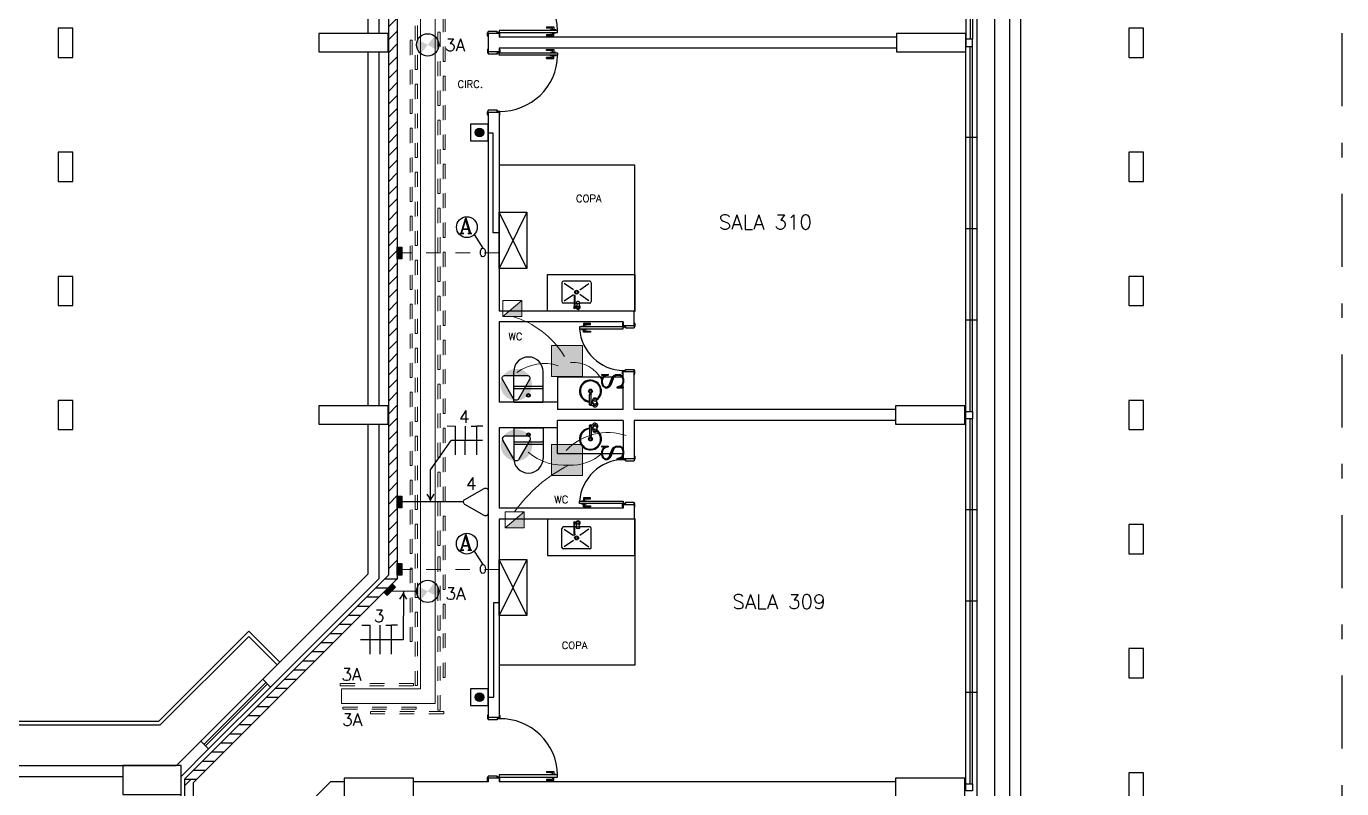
# Model space of a CAD drawing. Extents: x 544 to 914, y -40 to 56.
# Drawn here: x 555.58 to 564.59, y 0.27 to 5.49 of the extents above; entities that cross this region are included whole.
import ezdxf

# ---------------------------------------------------------------- set-up
doc = ezdxf.new("R2010")
doc.units = 0
doc.header["$LTSCALE"] = 0.5
doc.header["$MEASUREMENT"] = 0
for name, pattern in [('CONTINU', [0]), ('DASHDOT', [1, 0.5, -0.25, 0, -0.25]), ('DASHDOT2', [0.5, 0.25, -0.125, 0, -0.125]), ('HIDDEN', [0.375, 0.25, -0.125])]:
    doc.linetypes.add(name, pattern=pattern)
doc.layers.get('0').update_dxf_attribs({"linetype": 'CONTINUOUS'})
for name, color, linetype in [('2', 1, 'CONTINUOUS'), ('A-01', 1, 'CONTINUOUS'), ('A-02', 2, 'CONTINUOUS'), ('A-03', 3, 'CONTINUOUS'), ('A-05', 5, 'CONTINUOUS'), ('COZINHA', 2, 'CONTINUOUS'), ('ELE-ELETROCALHA', 250, 'CONTINUOUS'), ('ELETRODUTO', 5, 'CONTINUOUS'), ('FIAÇÃO', 15, 'CONTINUOUS'), ('INTERRUPTOR', 3, 'CONTINUOUS'), ('JANELA', 1, 'CONTINUOUS'), ('LUMINO', 3, 'CONTINUOUS'), ('PORTA', 2, 'CONTINUOUS'), ('Proj', 1, 'HIDDEN'), ('REDE-ESTRUTURADA', 3, 'CONTINUOUS'), ('SAN', 2, 'CONTINUOUS'), ('SETAS', 1, 'CONTINUOUS'), ('SIMBOLOS', 2, 'CONTINUOUS'), ('TEXTO', 7, 'CONTINUOUS'), ('TEXTO - TOMADAS', 250, 'CONTINUOUS'), ('TOMADAS', 3, 'CONTINUOUS'), ('TUBULACAO', 5, 'CONTINUOUS'), ('Título', 3, 'CONTINUOUS')]:
    doc.layers.add(name, color=color, linetype=linetype)
doc.layers.add('Luminotécnico', color=142, linetype='CONTINUOUS', lineweight=0)
doc.styles.add('ROMANC', font='romanc.shx')
doc.styles.add('T20', font='simplex.shx', dxfattribs={"height": 0.1})

# ---------------------------------------------------------------- blocks, each defined once
blk = doc.blocks.new('A')
at = {"layer": 'TOMADAS'}
blk.add_hatch(color=256, dxfattribs=at).paths.add_polyline_path([(1807.0593, -85.114, 1), (1806.9999, -85.114, 1)])
blk.add_lwpolyline([(1806.9719, -85.1745), (1807.0873, -85.1745), (1807.0873, -85.0534), (1806.9719, -85.0534)], close=True, dxfattribs=at)
blk.add_circle((1807.0296, -85.114), 0.0297, dxfattribs=at)
blk = doc.blocks.new('T')
at = {"layer": 'TOMADAS'}
for p, q in [((-55.649, 372.205), (-55.649, 372.032)), ((-55.465, 372.138), (-55.616, 372.225)), ((-55.616, 372.012), (-55.465, 372.099))]:
    blk.add_line(p, q, dxfattribs=at)
for centre, start, end in [((-55.627, 372.205), 60, 180), ((-55.476, 372.119), 300, 60), ((-55.627, 372.032), 180, 300)]:
    blk.add_arc(centre, 0.0225, start, end, dxfattribs=at)

msp = doc.modelspace()

# ---------------------------------------------------------------- hatches: boundary and pattern name
at = {"layer": 'ELE-ELETROCALHA', "ltscale": 0.06}
h = msp.add_hatch(dxfattribs=at)
h.set_pattern_fill('ANSI31', color=256, scale=0.5, style=0)
h.set_pattern_definition([(45, (-911.96701, 133.78069), (-0.0441941738, 0.0441941738), [])])
h.paths.add_polyline_path([(558.1219, 7.4313), (558.0617, 7.4313), (558.0617, 1.7538), (558.1219, 1.7567)])
at = {"layer": 'ELETRODUTO', "linetype": 'DASHDOT2', "ltscale": 0.06}
for points in [[(558.1221, 3.8952), (558.1538, 3.8952), (558.1538, 3.9746), (558.1221, 3.9746)], [(558.1219, 2.1893), (558.1536, 2.1893), (558.1536, 2.2687), (558.1219, 2.2687)], [(558.1219, 1.7271), (558.1536, 1.7271), (558.1536, 1.8066), (558.1219, 1.8066)], [(558.0299, 1.6118), (558.052, 1.5891), (558.109, 1.6444), (558.0868, 1.6672)]]:
    msp.add_hatch(color=256, dxfattribs=at).paths.add_polyline_path(points)
at = {"layer": 'LUMINO'}
h = msp.add_hatch(color=256, dxfattribs=at)
h.paths.add_polyline_path([(558.3767, 5.4204), (558.3301, 5.3596), (558.3974, 5.3231, 0.124965), (558.4067, 5.3596, 0.233353)])
h.paths.add_polyline_path([(558.2835, 5.2989), (558.3301, 5.3596), (558.2628, 5.3962, 0.124965), (558.2535, 5.3596, 0.233353)])
h = msp.add_hatch(color=256, dxfattribs=at)
h.paths.add_polyline_path([(558.3766, 1.6773), (558.33, 1.6165), (558.3973, 1.58, 0.124965), (558.4066, 1.6165, 0.233353)])
h.paths.add_polyline_path([(558.2835, 1.5558), (558.33, 1.6165), (558.2627, 1.6531, 0.124965), (558.2535, 1.6165, 0.233353)])
at = {"layer": 'Luminotécnico'}
for points in [[(558.8443, 3.4997), (558.9758, 3.4997), (558.9758, 3.6098)], [(559.1782, 3.3007), (559.1782, 3.0887), (559.3902, 3.0887), (559.3902, 3.3007)], [(559.1782, 2.6227), (559.1782, 2.4106), (559.3902, 2.4106), (559.3902, 2.6227)], [(558.86, 2.0511), (558.9916, 2.0511), (558.9916, 2.1612)]]:
    msp.add_hatch(color=3, dxfattribs=at).paths.add_polyline_path(points)
at = {"layer": 'Luminotécnico', "linetype": 'CONTINU'}
h = msp.add_hatch(color=3, dxfattribs=at)
h.paths.add_polyline_path([(558.8282, 3.0322, 1), (559.0448, 3.0322, 1)])
h.paths.add_polyline_path([(559.0112, 3.0958, -0.57735), (559.0281, 3.0665), (558.9525, 2.9356, -0.57735), (558.9187, 2.9356), (558.8431, 3.0665, -0.57735), (558.86, 3.0958)], flags=16)
h = msp.add_hatch(color=3, dxfattribs=at)
h.paths.add_polyline_path([(558.8306, 2.6177, 1), (559.0472, 2.6177, 1)])
h.paths.add_polyline_path([(559.0136, 2.6813, -0.57735), (559.0305, 2.652), (558.9549, 2.5211, -0.57735), (558.9211, 2.5211), (558.8455, 2.652, -0.57735), (558.8624, 2.6813)], flags=16)

# ---------------------------------------------------------------- linework, layer by layer
at = {"layer": '2', "color": 6}
for points in [[(555.7986, 5.2742), (555.8986, 5.2742), (555.8986, 5.4742), (555.7986, 5.4742), (555.7986, 5.2742)], [(557.5836, 5.3117), (558.0586, 5.3117), (558.0586, 5.4367), (557.5836, 5.4367), (557.5836, 5.3117)], [(561.5411, 5.3117), (562.0161, 5.3117), (562.0161, 5.4367), (561.5411, 5.4367), (561.5411, 5.3117)], [(563.1336, 5.2742), (563.2336, 5.2742), (563.2336, 5.4742), (563.1336, 5.4742), (563.1336, 5.2742)], [(555.7986, 4.4242), (555.8986, 4.4242), (555.8986, 4.6242), (555.7986, 4.6242), (555.7986, 4.4242)], [(563.1336, 4.4242), (563.2336, 4.4242), (563.2336, 4.6242), (563.1336, 4.6242), (563.1336, 4.4242)], [(555.7986, 3.5742), (555.8986, 3.5742), (555.8986, 3.7742), (555.7986, 3.7742), (555.7986, 3.5742)], [(563.1336, 3.5742), (563.2336, 3.5742), (563.2336, 3.7742), (563.1336, 3.7742), (563.1336, 3.5742)], [(555.7986, 2.7242), (555.8986, 2.7242), (555.8986, 2.9242), (555.7986, 2.9242), (555.7986, 2.7242)], [(557.5836, 2.7617), (558.0586, 2.7617), (558.0586, 2.8867), (557.5836, 2.8867), (557.5836, 2.7617)], [(561.5336, 2.7617), (562.0086, 2.7617), (562.0086, 2.8867), (561.5336, 2.8867), (561.5336, 2.7617)], [(563.1336, 2.7242), (563.2336, 2.7242), (563.2336, 2.9242), (563.1336, 2.9242), (563.1336, 2.7242)], [(563.1336, 1.8742), (563.2336, 1.8742), (563.2336, 2.0742), (563.1336, 2.0742), (563.1336, 1.8742)], [(563.1336, 1.0242), (563.2336, 1.0242), (563.2336, 1.2242), (563.1336, 1.2242), (563.1336, 1.0242)], [(556.2411, 0.2242), (556.6411, 0.2242), (556.6411, 0.4242), (556.2411, 0.4242), (556.2411, 0.2242)], [(563.1336, 0.1742), (563.2336, 0.1742), (563.2336, 0.3742), (563.1336, 0.3742), (563.1336, 0.1742)], [(557.7586, 0.2117), (558.2336, 0.2117), (558.2336, 0.3367), (557.7586, 0.3367), (557.7586, 0.2117)], [(561.5336, 0.2117), (562.0086, 0.2117), (562.0086, 0.3367), (561.5336, 0.3367), (561.5336, 0.2117)]]:
    msp.add_lwpolyline(points, dxfattribs=at)
at = {"layer": 'A-01', "color": 9}
for p, q in [((562.2161, -6.0008), (562.2161, 15.0742)), ((559.7501, 4.5367), (558.8201, 4.5367)), ((559.7501, 3.5317), (559.7501, 4.5367)), ((559.7501, 2.1167), (559.7501, 1.1117)), ((559.7501, 1.1117), (558.8201, 1.1117))]:
    msp.add_line(p, q, dxfattribs=at)
at = {"layer": 'A-02', "color": 9}
for p, q in [((556.4858, 0.7242), (557.105, 1.3435)), ((556.4961, 0.6992), (557.105, 1.3081)), ((557.105, 1.3435), (557.3172, 1.1313)), ((557.105, 1.3081), (557.2995, 1.1137)), ((556.4858, 0.7242), (550.6411, 0.7242)), ((556.4961, 0.6992), (550.7661, 0.6992))]:
    msp.add_line(p, q, dxfattribs=at)
at = {"layer": 'A-03', "color": 9}
for p, q in [((562.3161, 15.0742), (562.3161, -6.5508)), ((562.3911, 15.0742), (562.3911, -6.6258)), ((562.0911, 4.7242), (562.0161, 4.7242)), ((562.0911, 4.0992), (562.0161, 4.0992)), ((562.0911, 3.4742), (562.0161, 3.4742)), ((562.0911, 2.1742), (562.0161, 2.1742)), ((562.0911, 1.5492), (562.0161, 1.5492)), ((562.0911, 0.9242), (562.0161, 0.9242))]:
    msp.add_line(p, q, dxfattribs=at)
at = {"layer": 'A-05', "color": 4}
for p, q in [((557.9201, 5.9742), (557.9201, 5.4367)), ((557.9951, 6.0242), (557.9951, 5.4367)), ((558.8201, 5.4367), (558.7451, 5.4367)), ((558.7451, 5.4367), (558.7451, 5.3117)), ((558.8201, 5.4367), (558.8201, 5.4117)), ((561.5411, 5.4117), (558.8201, 5.4117)), ((561.5411, 5.3367), (558.8201, 5.3367)), ((558.8201, 5.3367), (558.8201, 5.3117)), ((557.9201, 5.3117), (557.9201, 2.8867)), ((557.9951, 5.3117), (557.9951, 2.8867)), ((558.8201, 5.3117), (558.7451, 5.3117)), ((558.8201, 4.8967), (558.7451, 4.8967)), ((558.7451, 4.8967), (558.7451, 0.7517)), ((558.8201, 4.8967), (558.8201, 3.5367)), ((559.7451, 3.5367), (558.8201, 3.5367)), ((559.7451, 3.4367), (559.7451, 3.5367)), ((559.6701, 3.4617), (558.8201, 3.4617)), ((558.8201, 3.4617), (558.8201, 2.9117)), ((559.6701, 3.4617), (559.6701, 3.4367)), ((559.6701, 3.4367), (559.6701, 3.4617)), ((559.6701, 3.4367), (559.7451, 3.4367)), ((559.6701, 3.1217), (559.7451, 3.1217)), ((559.6701, 2.8617), (559.6701, 3.1217)), ((559.7451, 2.8617), (559.7451, 3.1217)), ((559.2201, 2.9117), (558.8201, 2.9117)), ((559.2201, 2.9117), (559.2201, 2.8617)), ((559.6701, 2.8617), (559.2201, 2.8617)), ((561.5336, 2.8617), (559.7451, 2.8617)), ((557.9201, 2.7617), (557.9201, 1.7343)), ((557.9951, 2.7617), (557.9951, 1.7032)), ((559.2201, 2.7367), (558.8201, 2.7367)), ((558.8201, 2.7367), (558.8201, 2.1867)), ((559.2201, 2.7367), (559.2201, 2.7867)), ((559.6701, 2.7867), (559.2201, 2.7867)), ((559.6701, 2.7867), (559.6701, 2.5267)), ((559.7451, 2.7867), (559.7451, 2.5267)), ((561.5336, 2.7867), (559.7451, 2.7867)), ((559.6701, 2.5267), (559.7451, 2.5267)), ((559.6701, 2.1867), (558.8201, 2.1867)), ((559.6701, 2.2117), (559.7451, 2.2117)), ((559.6701, 2.1867), (559.6701, 2.2117)), ((559.6701, 2.2117), (559.6701, 2.1867)), ((559.7451, 2.2117), (559.7451, 2.1117)), ((559.7451, 2.1117), (558.8201, 2.1117)), ((558.8201, 2.1117), (558.8201, 0.7517)), ((557.2, 1.0142), (557.9201, 1.7343)), ((557.253, 0.9611), (557.9951, 1.7032)), ((557.2, 1.0142), (557.253, 0.9611)), ((558.8201, 0.7517), (558.7451, 0.7517)), ((556.6101, 0.4242), (556.7757, 0.5899)), ((556.7757, 0.5899), (556.8288, 0.5369)), ((556.6411, 0.3492), (556.8288, 0.5369)), ((555.4036, 0.4242), (555.6661, 0.4242)), ((555.6661, 0.4242), (556.6101, 0.4242)), ((555.4036, 0.3492), (555.6661, 0.3492)), ((555.6661, 0.3492), (556.2411, 0.3492)), ((556.6411, -1.7508), (556.6411, 0.3492)), ((557.3911, 0.0386), (557.6643, 0.3117)), ((557.7586, 0.3117), (557.6643, 0.3117)), ((558.7451, 0.3117), (558.2336, 0.3117)), ((558.8201, 0.3367), (558.7451, 0.3367)), ((558.7451, 0.3367), (558.7451, 0.3117)), ((558.8201, 0.3367), (558.8201, 0.3117)), ((561.5336, 0.3117), (558.8201, 0.3117))]:
    msp.add_line(p, q, dxfattribs=at)
at = {"layer": 'COZINHA', "color": 9}
for p, q in [((559.1501, 3.5367), (559.1501, 3.7867)), ((559.1501, 3.7867), (559.7501, 3.7867)), ((559.7501, 3.7867), (559.7501, 3.5367)), ((559.2501, 3.7309), (559.2501, 3.6409)), ((559.4401, 3.7409), (559.2601, 3.7409)), ((559.3288, 3.6823), (559.2651, 3.7259)), ((559.3715, 3.6823), (559.4351, 3.7259)), ((559.4501, 3.7309), (559.4501, 3.6409)), ((559.2501, 3.6409), (559.2501, 3.6009)), ((559.2651, 3.6059), (559.3288, 3.6494)), ((559.334, 3.641), (559.334, 3.6355)), ((559.334, 3.6355), (559.334, 3.5627)), ((559.3391, 3.641), (559.3391, 3.6355)), ((559.3391, 3.6355), (559.3391, 3.5627)), ((559.4351, 3.6059), (559.3715, 3.6494)), ((559.4501, 3.6409), (559.4501, 3.6009)), ((559.7501, 3.5367), (559.1501, 3.5367)), ((559.3344, 3.5909), (559.2601, 3.5909)), ((559.3497, 3.5909), (559.3387, 3.5909)), ((559.3533, 3.5581), (559.3424, 3.5581)), ((559.3487, 3.5666), (559.3428, 3.5666)), ((559.3493, 3.5955), (559.3514, 3.5719)), ((559.3599, 3.5546), (559.3599, 3.5546)), ((559.3671, 3.5663), (559.3671, 3.57)), ((559.3706, 3.5955), (559.3684, 3.5719)), ((559.4401, 3.5909), (559.3701, 3.5909)), ((559.1501, 2.1117), (559.1501, 1.8617)), ((559.7501, 2.1117), (559.1501, 2.1117)), ((559.334, 2.013), (559.334, 2.0858)), ((559.3391, 2.013), (559.3391, 2.0858)), ((559.3533, 2.0903), (559.3424, 2.0903)), ((559.3487, 2.0818), (559.3428, 2.0818)), ((559.3493, 2.0529), (559.3514, 2.0765)), ((559.3599, 2.0938), (559.3599, 2.0938)), ((559.3671, 2.0821), (559.3671, 2.0784)), ((559.3706, 2.0529), (559.3684, 2.0765)), ((559.7501, 1.8617), (559.7501, 2.1117)), ((559.2501, 2.0076), (559.2501, 2.0476)), ((559.2501, 1.9176), (559.2501, 2.0076)), ((559.3344, 2.0576), (559.2601, 2.0576)), ((559.2651, 2.0426), (559.3288, 1.9991)), ((559.334, 2.0074), (559.334, 2.013)), ((559.3497, 2.0576), (559.3387, 2.0576)), ((559.3391, 2.0074), (559.3391, 2.013)), ((559.4401, 2.0576), (559.3701, 2.0576)), ((559.4351, 2.0426), (559.3715, 1.9991)), ((559.4501, 2.0076), (559.4501, 2.0476)), ((559.4501, 1.9176), (559.4501, 2.0076)), ((559.4401, 1.9076), (559.2601, 1.9076)), ((559.3288, 1.9661), (559.2651, 1.9226)), ((559.3715, 1.9661), (559.4351, 1.9226)), ((559.1501, 1.8617), (559.7501, 1.8617))]:
    msp.add_line(p, q, dxfattribs=at)
for points in [[(559.3706, 3.5955), (559.3698, 3.5982), (559.3674, 3.6007), (559.3642, 3.6022), (559.3599, 3.6028), (559.3557, 3.6022), (559.3524, 3.6007), (559.35, 3.5982), (559.3493, 3.5955), (559.35, 3.5929), (559.3524, 3.5904), (559.3557, 3.5889), (559.3599, 3.5883), (559.3642, 3.5889), (559.3674, 3.5904), (559.3698, 3.5929)], [(559.3706, 2.0529), (559.3698, 2.0503), (559.3674, 2.0478), (559.3642, 2.0462), (559.3599, 2.0457), (559.3557, 2.0462), (559.3524, 2.0478), (559.35, 2.0503), (559.3493, 2.0529), (559.35, 2.0555), (559.3524, 2.058), (559.3557, 2.0596), (559.3599, 2.0602), (559.3642, 2.0596), (559.3674, 2.058), (559.3698, 2.0555)]]:
    msp.add_lwpolyline(points, close=True, dxfattribs=at)
for points in [[(559.3514, 3.5719), (559.3519, 3.5706), (559.3539, 3.5692), (559.3565, 3.5684), (559.3599, 3.568), (559.3634, 3.5684), (559.3659, 3.5692), (559.3679, 3.5706), (559.3684, 3.5719)], [(559.3514, 2.0765), (559.3519, 2.0778), (559.3539, 2.0793), (559.3565, 2.0801), (559.3599, 2.0804), (559.3634, 2.0801), (559.3659, 2.0793), (559.3679, 2.0778), (559.3684, 2.0765)]]:
    msp.add_lwpolyline(points, dxfattribs=at)
for centre, radius in [((559.3501, 3.6659), 0.0133), ((559.3501, 3.6659), 0.00813), ((559.3501, 1.9826), 0.0133), ((559.3501, 1.9826), 0.00813)]:
    msp.add_circle(centre, radius, dxfattribs=at)
for centre, radius, start, end in [((559.2601, 3.7309), 0.01, 90, 180), ((559.4401, 3.7309), 0.01, 0, 90), ((559.3365, 3.641), 0.00376, 312.65589, 227.34411), ((559.3365, 3.641), 0.00255, 359.99352, 180.00648), ((559.2601, 3.6009), 0.01, 180, 270), ((559.3365, 3.5627), 0.0074, 110.16101, 69.83899), ((559.3365, 3.5627), 0.00255, 180.00373, 359.99627), ((559.3599, 3.5627), 0.0148, 126.00126, 164.46267), ((559.3599, 3.5627), 0.0148, 197.74323, 53.82953), ((559.3487, 3.5709), 0.00425, 270, 347.17152), ((559.3599, 3.5627), 0.00804, 214.26245, 27.26327), ((559.4401, 3.6009), 0.01, 270, 0), ((559.3365, 2.0858), 0.0074, 290.16101, 249.83899), ((559.3365, 2.0858), 0.00255, 0.00373, 179.99627), ((559.3599, 2.0858), 0.0148, 195.53733, 233.99874), ((559.3599, 2.0858), 0.0148, 306.17047, 162.25677), ((559.3487, 2.0776), 0.00425, 12.82848, 90), ((559.3599, 2.0858), 0.00804, 332.73673, 145.73755), ((559.2601, 2.0476), 0.01, 90, 180), ((559.3365, 2.0074), 0.00376, 132.65589, 47.34411), ((559.3365, 2.0074), 0.00255, 179.99352, 0.00648), ((559.4401, 2.0476), 0.01, 0, 90), ((559.2601, 1.9176), 0.01, 180, 270), ((559.4401, 1.9176), 0.01, 270, 0)]:
    msp.add_arc(centre, radius, start, end, dxfattribs=at)
at = {"layer": 'ELE-ELETROCALHA', "ltscale": 0.06}
for p, q in [((558.0617, 7.4313), (558.0617, 1.7277)), ((558.1219, 7.4313), (558.1219, 1.703)), ((556.6635, 0.3295), (558.0617, 1.7277)), ((556.7237, 0.3048), (558.1219, 1.703)), ((557.9749, 1.6407), (558.0601, 1.6406)), ((558.0371, 1.7031), (558.1223, 1.703)), ((557.9124, 1.5783), (557.9975, 1.5782)), ((557.7872, 1.4534), (557.8724, 1.4533)), ((557.8498, 1.5158), (557.9349, 1.5157)), ((557.7247, 1.3909), (557.8098, 1.3909)), ((557.5996, 1.2661), (557.6847, 1.266)), ((557.6621, 1.3285), (557.7473, 1.3284)), ((557.537, 1.2036), (557.6221, 1.2036)), ((557.4755, 1.1412), (557.5606, 1.1411)), ((557.3503, 1.0163), (557.4355, 1.0162)), ((557.4129, 1.0788), (557.498, 1.0787)), ((557.2878, 0.9539), (557.3729, 0.9538)), ((557.1633, 0.829), (557.2484, 0.8289)), ((557.2258, 0.8915), (557.311, 0.8914)), ((557.1007, 0.7666), (557.1858, 0.7665)), ((556.976, 0.6417), (557.0611, 0.6416)), ((557.0381, 0.7042), (557.1233, 0.7041)), ((556.9134, 0.5793), (556.9985, 0.5792)), ((556.7883, 0.4544), (556.8734, 0.4543)), ((556.8508, 0.5168), (556.936, 0.5168)), ((556.7257, 0.392), (556.8108, 0.3919)), ((556.6635, 0.3295), (556.6635, -4.0051)), ((556.6635, 0.3295), (556.7486, 0.3294)), ((556.6635, 0.284), (556.7089, 0.3294)), ((556.7237, 0.3048), (556.7237, -4.0653))]:
    msp.add_line(p, q, dxfattribs=at)
at = {"layer": 'ELE-ELETROCALHA', "color": 5, "linetype": 'CONTINU'}
msp.add_line((558.2535, 1.6165), (558.0356, 1.6168), dxfattribs=at)
at = {"layer": 'ELETRODUTO', "linetype": 'DASHDOT2', "ltscale": 0.06}
for points in [[(558.1538, 3.9746), (558.1538, 3.8952), (558.1221, 3.8952), (558.1221, 3.9746)], [(558.1536, 2.2687), (558.1536, 2.1893), (558.1219, 2.1893), (558.1219, 2.2687)], [(558.1536, 1.8066), (558.1536, 1.7271), (558.1219, 1.7271), (558.1219, 1.8066)], [(558.109, 1.6444), (558.052, 1.5891), (558.0299, 1.6118), (558.0868, 1.6672)]]:
    msp.add_lwpolyline(points, close=True, dxfattribs=at)
at = {"layer": 'FIAÇÃO'}
for p, q in [((558.4638, 2.7493), (558.5212, 2.7492)), ((558.521, 2.5509), (558.5212, 2.7492)), ((558.5878, 2.5508), (558.588, 2.7491)), ((558.627, 2.7491), (558.6671, 2.749)), ((558.6669, 2.5507), (558.6671, 2.749)), ((558.7073, 2.7489), (558.6671, 2.749)), ((557.8798, 1.3846), (557.9372, 1.3845)), ((557.9369, 1.1862), (557.9372, 1.3845)), ((558.0038, 1.1861), (558.004, 1.3844)), ((558.0429, 1.3844), (558.0831, 1.3843)), ((558.0829, 1.186), (558.0831, 1.3843)), ((558.1233, 1.3842), (558.0831, 1.3843))]:
    msp.add_line(p, q, dxfattribs=at)
at = {"layer": 'JANELA', "color": 9}
for p, q in [((562.0911, 15.0742), (562.0911, -6.0008)), ((562.0161, 7.8992), (562.0161, 5.3992)), ((562.0461, 7.8992), (562.0461, 5.3992)), ((562.0611, 7.8992), (562.0611, 5.3992)), ((562.0161, 2.8492), (562.0161, 5.3492)), ((562.0461, 2.8492), (562.0461, 5.3492)), ((562.0611, 2.8492), (562.0611, 5.3492)), ((562.0161, 0.2992), (562.0161, 2.7992)), ((562.0461, 0.2992), (562.0461, 2.7992)), ((562.0611, 0.2992), (562.0611, 2.7992)), ((556.7757, 0.5899), (557.2, 1.0142)), ((556.797, 0.5687), (557.2212, 0.993)), ((556.8076, 0.5581), (557.2318, 0.9824)), ((556.8288, 0.5369), (557.253, 0.9611))]:
    msp.add_line(p, q, dxfattribs=at)
for points in [[(562.0161, 5.3492), (562.0611, 5.3492), (562.0611, 5.3992), (562.0161, 5.3992)], [(562.0161, 2.8492), (562.0611, 2.8492), (562.0611, 2.7992), (562.0161, 2.7992)], [(562.0161, 0.2992), (562.0611, 0.2992), (562.0611, 0.2492), (562.0161, 0.2492)]]:
    msp.add_lwpolyline(points, close=True, dxfattribs=at)
at = {"layer": 'LUMINO'}
for centre in [(558.3301, 5.3596), (558.33, 1.6165)]:
    msp.add_circle(centre, 0.0766, dxfattribs=at)
at = {"layer": 'Luminotécnico', "color": 3}
for p, q in [((558.9758, 3.6098), (558.8443, 3.4997)), ((558.9916, 2.1612), (558.86, 2.0511))]:
    msp.add_line(p, q, dxfattribs=at)
at = {"layer": 'Luminotécnico', "color": 3, "linetype": 'CONTINU', "ltscale": 0.05}
msp.add_lwpolyline([(558.2805, 7.2558), (558.2805, 0.9489), (557.7406, 0.9489), (557.7406, 0.8485), (558.381, 0.8485), (558.381, 7.2558)], close=True, dxfattribs=at)
at = {"layer": 'Luminotécnico', "color": 9, "linetype": 'HIDDEN', "ltscale": 0.05}
for points in [[(558.2452, 5.1901), (558.2452, 5.6924), (558.2603, 5.6924), (558.2603, 5.1901)], [(558.4353, 5.2463), (558.4353, 5.7486), (558.4504, 5.7486), (558.4504, 5.2463)], [(558.3999, 4.945), (558.3999, 5.4473), (558.415, 5.4473), (558.415, 4.945)], [(558.3999, 4.945), (558.3999, 5.4473), (558.415, 5.4473), (558.415, 4.945)], [(558.2098, 4.8887), (558.2098, 5.391), (558.2249, 5.391), (558.2249, 4.8887)], [(558.2098, 4.8887), (558.2098, 5.391), (558.2249, 5.391), (558.2249, 4.8887)], [(558.4353, 4.6436), (558.4353, 5.1459), (558.4504, 5.1459), (558.4504, 4.6436)], [(558.2452, 4.5874), (558.2452, 5.0897), (558.2603, 5.0897), (558.2603, 4.5874)], [(558.2098, 4.286), (558.2098, 4.7883), (558.2249, 4.7883), (558.2249, 4.286)], [(558.3999, 4.3422), (558.3999, 4.8445), (558.415, 4.8445), (558.415, 4.3422)], [(558.4353, 4.0409), (558.4353, 4.5432), (558.4504, 4.5432), (558.4504, 4.0409)], [(558.2452, 3.9846), (558.2452, 4.4869), (558.2603, 4.4869), (558.2603, 3.9846)], [(558.3999, 3.7395), (558.3999, 4.2418), (558.415, 4.2418), (558.415, 3.7395)], [(558.3999, 3.7395), (558.3999, 4.2418), (558.415, 4.2418), (558.415, 3.7395)], [(558.2098, 3.6833), (558.2098, 4.1856), (558.2249, 4.1856), (558.2249, 3.6833)], [(558.2098, 3.6833), (558.2098, 4.1856), (558.2249, 4.1856), (558.2249, 3.6833)], [(558.2452, 3.3819), (558.2452, 3.8842), (558.2603, 3.8842), (558.2603, 3.3819)], [(558.4353, 3.4381), (558.4353, 3.9404), (558.4504, 3.9404), (558.4504, 3.4381)], [(558.3999, 3.1368), (558.3999, 3.639), (558.415, 3.639), (558.415, 3.1368)], [(558.2098, 3.0805), (558.2098, 3.5828), (558.2249, 3.5828), (558.2249, 3.0805)], [(558.4353, 2.8354), (558.4353, 3.3377), (558.4504, 3.3377), (558.4504, 2.8354)], [(558.2452, 2.7792), (558.2452, 3.2814), (558.2603, 3.2814), (558.2603, 2.7792)], [(558.2098, 2.4778), (558.2098, 2.9801), (558.2249, 2.9801), (558.2249, 2.4778)], [(558.2098, 2.4778), (558.2098, 2.9801), (558.2249, 2.9801), (558.2249, 2.4778)], [(558.3999, 2.534), (558.3999, 3.0363), (558.415, 3.0363), (558.415, 2.534)], [(558.3999, 2.534), (558.3999, 3.0363), (558.415, 3.0363), (558.415, 2.534)], [(558.4353, 2.2326), (558.4353, 2.7349), (558.4504, 2.7349), (558.4504, 2.2326)], [(558.2452, 2.1764), (558.2452, 2.6787), (558.2603, 2.6787), (558.2603, 2.1764)], [(558.3999, 1.9313), (558.3999, 2.4336), (558.415, 2.4336), (558.415, 1.9313)], [(558.2098, 1.875), (558.2098, 2.3773), (558.2249, 2.3773), (558.2249, 1.875)], [(558.2452, 1.5737), (558.2452, 2.076), (558.2603, 2.076), (558.2603, 1.5737)], [(558.4353, 1.6299), (558.4353, 2.1322), (558.4504, 2.1322), (558.4504, 1.6299)], [(558.3999, 1.3514), (558.3999, 1.8537), (558.415, 1.8537), (558.415, 1.3514)], [(558.2098, 1.2723), (558.2098, 1.7746), (558.2249, 1.7746), (558.2249, 1.2723)], [(558.2452, 0.9709), (558.2452, 1.4732), (558.2603, 1.4732), (558.2603, 0.9709)], [(558.4353, 1.0272), (558.4353, 1.5295), (558.4504, 1.5295), (558.4504, 1.0272)], [(558.3999, 0.8027), (558.3999, 1.305), (558.415, 1.305), (558.415, 0.8027)], [(557.7316, 0.9694), (558.2339, 0.9694), (558.2339, 0.9844), (557.7316, 0.9844)], [(557.7485, 0.8088), (558.2507, 0.8088), (558.2507, 0.8239), (557.7485, 0.8239)], [(557.9373, 0.7787), (558.4396, 0.7787), (558.4396, 0.7938), (557.9373, 0.7938)]]:
    msp.add_lwpolyline(points, close=True, dxfattribs=at)
at = {"layer": 'Luminotécnico', "color": 3}
for points in [[(558.8443, 3.6098), (558.9758, 3.6098), (558.9758, 3.4997), (558.8443, 3.4997)], [(559.3902, 3.0887), (559.3902, 3.3007), (559.1782, 3.3007), (559.1782, 3.0887)], [(559.3902, 2.4106), (559.3902, 2.6227), (559.1782, 2.6227), (559.1782, 2.4106)], [(558.86, 2.1612), (558.9916, 2.1612), (558.9916, 2.0511), (558.86, 2.0511)]]:
    msp.add_lwpolyline(points, close=True, dxfattribs=at)
at = {"layer": 'Luminotécnico', "color": 5, "linetype": 'CONTINU'}
for centre, radius, start, end in [((558.7357, 2.9023), 0.6223, 31.32166, 73.73318), ((559.1288, 2.8663), 0.311, 72.09605, 126.99008), ((559.3232, 2.9574), 0.2277, 27.58642, 93.68644), ((559.5656, 2.3071), 0.397, 71.72415, 136.41066), ((559.2661, 2.8685), 0.3887, 230.38962, 274.56505), ((559.3129, 2.7977), 0.317, 267.14477, 311.89146), ((559.7525, 1.5771), 1.0123, 116.7411, 144.7602)]:
    msp.add_arc(centre, radius, start, end, dxfattribs=at)
at = {"layer": 'PORTA', "color": 9}
for p, q in [((558.7401, 5.4217), (558.7401, 5.4417)), ((558.7451, 5.4442), (558.7426, 5.4442)), ((558.7451, 5.4192), (558.7426, 5.4192)), ((558.8051, 5.4517), (558.7451, 5.4517)), ((558.7451, 5.4367), (558.7451, 5.4517)), ((558.7451, 5.4192), (558.7451, 5.4192)), ((558.8051, 5.4442), (558.8051, 5.4517)), ((558.8051, 5.4517), (558.8051, 5.4442)), ((558.8201, 5.4442), (558.8051, 5.4442)), ((558.8201, 5.4367), (558.8201, 5.4442)), ((558.8226, 5.4192), (558.8201, 5.4192)), ((558.8251, 5.4217), (558.8251, 5.4417)), ((559.1441, 5.4822), (559.1441, 5.4752)), ((559.1441, 5.4822), (559.1931, 5.4822)), ((559.1511, 5.4752), (559.1441, 5.4752)), ((559.1511, 5.4282), (559.1441, 5.4282)), ((559.1441, 5.4282), (559.1441, 5.4212)), ((559.1441, 5.4212), (559.1931, 5.4212)), ((559.1511, 5.4752), (559.1511, 5.4752)), ((559.1861, 5.4752), (559.1511, 5.4752)), ((559.1861, 5.4282), (559.1511, 5.4282)), ((559.1511, 5.4282), (559.1511, 5.4282)), ((559.1721, 5.4627), (559.1721, 5.4592)), ((559.2071, 5.4627), (559.1721, 5.4627)), ((559.1721, 5.4407), (559.1721, 5.4442)), ((559.2071, 5.4407), (559.1721, 5.4407)), ((559.1861, 5.4627), (559.1861, 5.4752)), ((559.1861, 5.4407), (559.1861, 5.4282)), ((559.1931, 5.4822), (559.1931, 5.4627)), ((559.1931, 5.4212), (559.1931, 5.4407)), ((559.2071, 5.4627), (559.2071, 5.4592)), ((559.2071, 5.4407), (559.2071, 5.4442)), ((558.7401, 5.3267), (558.7401, 5.3067)), ((558.7451, 5.3292), (558.7426, 5.3292)), ((558.7451, 5.3292), (558.7451, 5.3292)), ((558.8226, 5.3292), (558.8201, 5.3292)), ((558.8251, 5.3267), (558.8251, 5.3067)), ((559.1441, 5.3202), (559.1441, 5.3272)), ((559.1441, 5.3272), (559.1931, 5.3272)), ((559.1511, 5.3202), (559.1441, 5.3202)), ((559.1861, 5.3202), (559.1511, 5.3202)), ((559.1511, 5.3202), (559.1511, 5.3202)), ((559.1861, 5.3077), (559.1861, 5.3202)), ((559.1931, 5.3272), (559.1931, 5.3077)), ((558.7451, 5.3042), (558.7426, 5.3042)), ((558.7451, 5.3117), (558.7451, 5.2967)), ((558.8051, 5.2967), (558.7451, 5.2967)), ((558.8051, 5.3042), (558.8051, 5.2967)), ((558.8051, 5.2967), (558.8051, 5.3042)), ((558.8201, 5.3042), (558.8051, 5.3042)), ((558.8201, 5.3117), (558.8201, 5.3042)), ((559.1441, 5.2662), (559.1441, 5.2732)), ((559.1511, 5.2732), (559.1441, 5.2732)), ((559.1441, 5.2662), (559.1931, 5.2662)), ((559.1511, 5.2732), (559.1511, 5.2732)), ((559.1861, 5.2732), (559.1511, 5.2732)), ((559.2071, 5.3077), (559.1721, 5.3077)), ((559.1721, 5.3077), (559.1721, 5.3042)), ((559.1721, 5.2857), (559.1721, 5.2892)), ((559.2071, 5.2857), (559.1721, 5.2857)), ((559.1861, 5.2857), (559.1861, 5.2732)), ((559.1931, 5.2662), (559.1931, 5.2857)), ((559.2071, 5.3077), (559.2071, 5.3042)), ((559.2071, 5.2857), (559.2071, 5.2892)), ((558.7401, 4.8817), (558.7401, 4.9017)), ((558.7451, 4.9042), (558.7426, 4.9042)), ((558.7451, 4.8792), (558.7426, 4.8792)), ((558.8051, 4.9117), (558.7451, 4.9117)), ((558.7451, 4.8967), (558.7451, 4.9117)), ((558.7451, 4.8792), (558.7451, 4.8792)), ((558.8051, 4.9117), (558.8051, 4.9042)), ((558.8051, 4.9042), (558.8051, 4.9117)), ((558.8201, 4.9042), (558.8051, 4.9042)), ((558.8226, 4.9042), (558.8201, 4.9042)), ((558.8201, 4.8967), (558.8201, 4.9042)), ((558.8226, 4.8792), (558.8201, 4.8792)), ((558.8251, 4.8817), (558.8251, 4.9017)), ((559.3831, 3.4327), (559.4181, 3.4327)), ((559.3831, 3.4327), (559.3831, 3.4292)), ((559.4461, 3.4522), (559.3971, 3.4522)), ((559.3971, 3.4522), (559.3971, 3.4327)), ((559.4041, 3.4327), (559.4041, 3.4452)), ((559.4041, 3.4452), (559.4391, 3.4452)), ((559.4181, 3.4327), (559.4181, 3.4292)), ((559.4391, 3.4452), (559.4391, 3.4452)), ((559.4391, 3.4452), (559.4461, 3.4452)), ((559.4461, 3.4452), (559.4461, 3.4522)), ((559.6651, 3.4517), (559.6651, 3.4317)), ((559.6676, 3.4542), (559.6701, 3.4542)), ((559.6701, 3.4367), (559.6701, 3.4292)), ((559.6701, 3.4292), (559.6851, 3.4292)), ((559.6851, 3.4292), (559.6851, 3.4217)), ((559.6851, 3.4217), (559.6851, 3.4292)), ((559.7451, 3.4542), (559.7476, 3.4542)), ((559.7451, 3.4542), (559.7451, 3.4542)), ((559.7451, 3.4367), (559.7451, 3.4217)), ((559.7451, 3.4292), (559.7476, 3.4292)), ((559.7501, 3.4517), (559.7501, 3.4317)), ((559.3831, 3.4107), (559.3831, 3.4142)), ((559.3831, 3.4107), (559.4181, 3.4107)), ((559.3971, 3.3912), (559.3971, 3.4107)), ((559.4461, 3.3912), (559.3971, 3.3912)), ((559.4041, 3.4107), (559.4041, 3.3982)), ((559.4041, 3.3982), (559.4391, 3.3982)), ((559.4181, 3.4107), (559.4181, 3.4142)), ((559.4391, 3.3982), (559.4461, 3.3982)), ((559.4391, 3.3982), (559.4391, 3.3982)), ((559.4461, 3.3982), (559.4461, 3.3912)), ((559.6851, 3.4217), (559.7451, 3.4217)), ((559.6651, 3.1067), (559.6651, 3.1267)), ((559.6676, 3.1292), (559.6701, 3.1292)), ((559.6676, 3.1042), (559.6701, 3.1042)), ((559.6701, 3.1292), (559.6851, 3.1292)), ((559.6701, 3.1217), (559.6701, 3.1292)), ((559.6851, 3.1367), (559.7451, 3.1367)), ((559.6851, 3.1367), (559.6851, 3.1292)), ((559.6851, 3.1292), (559.6851, 3.1367)), ((559.7451, 3.1217), (559.7451, 3.1367)), ((559.7451, 3.1292), (559.7476, 3.1292)), ((559.7451, 3.1042), (559.7451, 3.1042)), ((559.7451, 3.1042), (559.7476, 3.1042)), ((559.7501, 3.1067), (559.7501, 3.1267)), ((559.6651, 2.5417), (559.6651, 2.5217)), ((559.6676, 2.5442), (559.6701, 2.5442)), ((559.6701, 2.5267), (559.6701, 2.5192)), ((559.7451, 2.5442), (559.7451, 2.5442)), ((559.7451, 2.5442), (559.7476, 2.5442)), ((559.7451, 2.5267), (559.7451, 2.5117)), ((559.7501, 2.5417), (559.7501, 2.5217)), ((559.6676, 2.5192), (559.6701, 2.5192)), ((559.6701, 2.5192), (559.6851, 2.5192)), ((559.6851, 2.5117), (559.6851, 2.5192)), ((559.6851, 2.5192), (559.6851, 2.5117)), ((559.6851, 2.5117), (559.7451, 2.5117)), ((559.7451, 2.5192), (559.7476, 2.5192)), ((559.3971, 2.2572), (559.3971, 2.2377)), ((559.4461, 2.2572), (559.3971, 2.2572)), ((559.4461, 2.2502), (559.4461, 2.2572)), ((559.3831, 2.2377), (559.3831, 2.2342)), ((559.3831, 2.2377), (559.4181, 2.2377)), ((559.3831, 2.2157), (559.3831, 2.2192)), ((559.3831, 2.2157), (559.4181, 2.2157)), ((559.3971, 2.1962), (559.3971, 2.2157)), ((559.4461, 2.1962), (559.3971, 2.1962)), ((559.4041, 2.2502), (559.4391, 2.2502)), ((559.4041, 2.2377), (559.4041, 2.2502)), ((559.4041, 2.2157), (559.4041, 2.2032)), ((559.4041, 2.2032), (559.4391, 2.2032)), ((559.4181, 2.2377), (559.4181, 2.2342)), ((559.4181, 2.2157), (559.4181, 2.2192)), ((559.4391, 2.2502), (559.4461, 2.2502)), ((559.4391, 2.2502), (559.4391, 2.2502)), ((559.4391, 2.2032), (559.4391, 2.2032)), ((559.4391, 2.2032), (559.4461, 2.2032)), ((559.4461, 2.2032), (559.4461, 2.1962)), ((559.6651, 2.1967), (559.6651, 2.2167)), ((559.6676, 2.1942), (559.6701, 2.1942)), ((559.6701, 2.2117), (559.6701, 2.2192)), ((559.6701, 2.2192), (559.6851, 2.2192)), ((559.6851, 2.2267), (559.7451, 2.2267)), ((559.6851, 2.2192), (559.6851, 2.2267)), ((559.6851, 2.2267), (559.6851, 2.2192)), ((559.7451, 2.2117), (559.7451, 2.2267)), ((559.7451, 2.2192), (559.7476, 2.2192)), ((559.7451, 2.1942), (559.7476, 2.1942)), ((559.7451, 2.1942), (559.7451, 2.1942)), ((559.7501, 2.1967), (559.7501, 2.2167)), ((558.7401, 0.7667), (558.7401, 0.7467)), ((558.7451, 0.7692), (558.7426, 0.7692)), ((558.7451, 0.7442), (558.7426, 0.7442)), ((558.7451, 0.7692), (558.7451, 0.7692)), ((558.7451, 0.7517), (558.7451, 0.7367)), ((558.8051, 0.7367), (558.7451, 0.7367)), ((558.8201, 0.7442), (558.8051, 0.7442)), ((558.8051, 0.7367), (558.8051, 0.7442)), ((558.8051, 0.7442), (558.8051, 0.7367)), ((558.8226, 0.7692), (558.8201, 0.7692)), ((558.8201, 0.7517), (558.8201, 0.7442)), ((558.8226, 0.7442), (558.8201, 0.7442)), ((558.8251, 0.7667), (558.8251, 0.7467)), ((559.1441, 0.3822), (559.1441, 0.3752)), ((559.1441, 0.3822), (559.1931, 0.3822)), ((559.1511, 0.3752), (559.1441, 0.3752)), ((559.1511, 0.3752), (559.1511, 0.3752)), ((559.1861, 0.3752), (559.1511, 0.3752)), ((559.1721, 0.3627), (559.1721, 0.3592)), ((559.2071, 0.3627), (559.1721, 0.3627)), ((559.1861, 0.3627), (559.1861, 0.3752)), ((559.1931, 0.3822), (559.1931, 0.3627)), ((559.2071, 0.3627), (559.2071, 0.3592)), ((558.7401, 0.3217), (558.7401, 0.3417)), ((558.7451, 0.3442), (558.7426, 0.3442)), ((558.7451, 0.3192), (558.7426, 0.3192)), ((558.8051, 0.3517), (558.7451, 0.3517)), ((558.7451, 0.3367), (558.7451, 0.3517)), ((558.7451, 0.3192), (558.7451, 0.3192)), ((558.8051, 0.3442), (558.8051, 0.3517)), ((558.8051, 0.3517), (558.8051, 0.3442)), ((558.8201, 0.3442), (558.8051, 0.3442)), ((558.8201, 0.3367), (558.8201, 0.3442)), ((558.8226, 0.3192), (558.8201, 0.3192)), ((558.8251, 0.3217), (558.8251, 0.3417)), ((559.1511, 0.3282), (559.1441, 0.3282)), ((559.1441, 0.3282), (559.1441, 0.3212)), ((559.1441, 0.3212), (559.1931, 0.3212)), ((559.1861, 0.3282), (559.1511, 0.3282)), ((559.1511, 0.3282), (559.1511, 0.3282)), ((559.1721, 0.3407), (559.1721, 0.3442)), ((559.2071, 0.3407), (559.1721, 0.3407)), ((559.1861, 0.3407), (559.1861, 0.3282)), ((559.1931, 0.3212), (559.1931, 0.3407)), ((559.2071, 0.3407), (559.2071, 0.3442))]:
    msp.add_line(p, q, dxfattribs=at)
for points in [[(558.8201, 5.4442), (559.2201, 5.4442), (559.2201, 5.4592), (558.8201, 5.4592)], [(558.8201, 5.3042), (559.2201, 5.3042), (559.2201, 5.2892), (558.8201, 5.2892)], [(559.6701, 3.4292), (559.3701, 3.4292), (559.3701, 3.4142), (559.6701, 3.4142)], [(559.6701, 2.2192), (559.3701, 2.2192), (559.3701, 2.2342), (559.6701, 2.2342)], [(558.8201, 0.3442), (559.2201, 0.3442), (559.2201, 0.3592), (558.8201, 0.3592)]]:
    msp.add_lwpolyline(points, close=True, dxfattribs=at)
for centre, radius, start, end in [((558.8276, 5.4517), 0.3926, 1.09469, 91.09469), ((558.7426, 5.4417), 0.0025, 90, 180), ((558.7426, 5.4217), 0.0025, 180, 270), ((558.8226, 5.4417), 0.0025, 0, 90), ((558.8226, 5.4217), 0.0025, 270, 0), ((558.7426, 5.3267), 0.0025, 90, 180), ((558.8226, 5.3267), 0.0025, 0, 90), ((558.7426, 5.3067), 0.0025, 180, 270), ((558.8276, 5.2967), 0.3926, 268.90531, 358.90531), ((558.8226, 5.3067), 0.0025, 270, 0), ((558.7426, 4.9017), 0.0025, 90, 180), ((558.7426, 4.8817), 0.0025, 180, 270), ((558.8226, 4.9017), 0.0025, 0, 90), ((558.8226, 4.8817), 0.0025, 270, 0), ((559.6676, 3.4517), 0.0025, 90, 180), ((559.6676, 3.4317), 0.0025, 180, 270), ((559.7476, 3.4517), 0.0025, 0, 90), ((559.7476, 3.4317), 0.0025, 270, 0), ((559.6777, 3.4376), 0.3085, 184.34604, 268.59156), ((559.6676, 3.1267), 0.0025, 90, 180), ((559.6676, 3.1067), 0.0025, 180, 270), ((559.7476, 3.1267), 0.0025, 0, 90), ((559.7476, 3.1067), 0.0025, 270, 0), ((559.6676, 2.5417), 0.0025, 90, 180), ((559.7476, 2.5417), 0.0025, 0, 90), ((559.6777, 2.2108), 0.3085, 91.40844, 175.65396), ((559.6676, 2.5217), 0.0025, 180, 270), ((559.7476, 2.5217), 0.0025, 270, 0), ((559.6676, 2.2167), 0.0025, 90, 180), ((559.6676, 2.1967), 0.0025, 180, 270), ((559.7476, 2.2167), 0.0025, 0, 90), ((559.7476, 2.1967), 0.0025, 270, 0), ((558.7426, 0.7667), 0.0025, 90, 180), ((558.7426, 0.7467), 0.0025, 180, 270), ((558.8276, 0.3517), 0.3926, 1.09469, 91.09469), ((558.8226, 0.7667), 0.0025, 0, 90), ((558.8226, 0.7467), 0.0025, 270, 0), ((558.7426, 0.3417), 0.0025, 90, 180), ((558.7426, 0.3217), 0.0025, 180, 270), ((558.8226, 0.3417), 0.0025, 0, 90), ((558.8226, 0.3217), 0.0025, 270, 0)]:
    msp.add_arc(centre, radius, start, end, dxfattribs=at)
at = {"layer": 'Proj', "color": 5, "linetype": 'CONTINU'}
msp.add_line((558.5751, 2.2291), (558.1217, 2.2291), dxfattribs=at)
at = {"layer": 'REDE-ESTRUTURADA'}
for p, q in [((559.0103, 3.8291), (558.8201, 4.2134)), ((559.0103, 4.2134), (558.8203, 3.829)), ((559.0101, 1.4507), (558.8199, 1.8349)), ((559.0101, 1.8349), (558.8201, 1.4506))]:
    msp.add_line(p, q, dxfattribs=at)
for points in [[(558.8201, 4.2134), (559.0103, 4.2134), (559.0103, 3.8291), (558.8201, 3.8291)], [(558.8199, 1.8349), (559.0101, 1.8349), (559.0101, 1.4507), (558.8199, 1.4507)]]:
    msp.add_lwpolyline(points, close=True, dxfattribs=at)
at = {"layer": 'SAN', "color": 9}
for p, q in [((558.9201, 2.9167), (558.9201, 3.1217)), ((559.1201, 2.9167), (559.1201, 3.1217)), ((559.2201, 3.0867), (559.2201, 2.9117)), ((559.2201, 3.0867), (559.6701, 3.0867)), ((558.9201, 3.023), (559.1201, 3.023)), ((558.9251, 3.0067), (559.1151, 3.0067)), ((558.9251, 2.9117), (559.1151, 2.9117)), ((559.4396, 2.8994), (559.4396, 2.9661)), ((559.4451, 2.8911), (559.4693, 2.8911)), ((559.4507, 2.8994), (559.4507, 2.9661)), ((559.4507, 2.9057), (559.4635, 2.9057)), ((559.4618, 2.9103), (559.4618, 2.9312)), ((559.466, 2.8994), (559.466, 2.9033)), ((559.4854, 2.8994), (559.4854, 2.9033)), ((559.4896, 2.9103), (559.4896, 2.9312)), ((558.9201, 2.7317), (558.9201, 2.5267)), ((558.9251, 2.7367), (559.1151, 2.7367)), ((559.1201, 2.7317), (559.1201, 2.5267)), ((559.2201, 2.5617), (559.2201, 2.7367)), ((559.4396, 2.749), (559.4396, 2.6824)), ((559.4451, 2.7574), (559.4693, 2.7574)), ((559.4507, 2.749), (559.4507, 2.6824)), ((559.4507, 2.7427), (559.4635, 2.7427)), ((559.4618, 2.7381), (559.4618, 2.7172)), ((559.466, 2.749), (559.466, 2.7451)), ((559.4854, 2.749), (559.4854, 2.7451)), ((559.4896, 2.7381), (559.4896, 2.7172)), ((558.9201, 2.6254), (559.1201, 2.6254)), ((558.9251, 2.6417), (559.1151, 2.6417)), ((559.2201, 2.5617), (559.6701, 2.5617))]:
    msp.add_line(p, q, dxfattribs=at)
for centre, radius in [((559.4451, 2.9883), 0.0133), ((559.4451, 2.9883), 0.00778), ((559.0201, 2.9592), 0.0125), ((559.0201, 2.9592), 0.0075), ((559.0201, 2.6892), 0.0125), ((559.0201, 2.6892), 0.0075), ((559.4451, 2.6601), 0.0133), ((559.4451, 2.6601), 0.00778)]:
    msp.add_circle(centre, radius, dxfattribs=at)
for centre, radius, start, end in [((559.0201, 3.1217), 0.1, 0, 180), ((558.9251, 3.0017), 0.005, 90, 180), ((559.1151, 3.0017), 0.005, 0, 90), ((559.4451, 2.9883), 0.075, 306.3412, 265.75198), ((559.4451, 2.9883), 0.0694, 309.00735, 265.41143), ((558.9251, 2.9167), 0.005, 180, 270), ((559.1151, 2.9167), 0.005, 270, 0), ((559.4451, 2.8994), 0.00833, 131.81031, 48.18969), ((559.4451, 2.9661), 0.00694, 323.1301, 216.8699), ((559.4451, 2.9661), 0.00556, 359.99988, 179.99988), ((559.4451, 2.8994), 0.00556, 179.99979, 359.99979), ((559.4451, 2.9883), 0.0694, 274.58857, 283.88654), ((559.4451, 2.9883), 0.075, 274.24802, 282.83959), ((559.4757, 2.8994), 0.0194, 135.58469, 161.12889), ((559.4757, 2.8994), 0.0194, 205.37693, 44.41531), ((559.4688, 2.9312), 0.00706, 149.63881, 180), ((559.4688, 2.9312), 0.00706, 180, 210.36119), ((559.4688, 2.9103), 0.00706, 180, 210.36119), ((559.4721, 2.9293), 0.0109, 125.26439, 149.63881), ((559.4721, 2.9331), 0.0109, 210.36119, 234.73561), ((559.4721, 2.9122), 0.0109, 210.36119, 234.73561), ((559.4743, 2.9262), 0.0146, 106.32495, 125.26439), ((559.4743, 2.9362), 0.0146, 234.73561, 253.67505), ((559.4743, 2.9153), 0.0146, 234.73561, 253.67505), ((559.4757, 2.8994), 0.00972, 180, 238.99728), ((559.4693, 2.8855), 0.00556, 65.38002, 90), ((559.4757, 2.9215), 0.0196, 90, 106.32495), ((559.4757, 2.941), 0.0196, 253.67505, 270), ((559.4757, 2.9201), 0.0196, 253.67505, 270), ((559.4736, 2.9354), 0.00212, 149.63881, 180), ((559.4736, 2.9354), 0.00212, 180, 210.36119), ((559.4757, 2.8994), 0.00972, 245.38002, 0), ((559.4746, 2.9348), 0.00326, 125.26439, 149.63881), ((559.4746, 2.9359), 0.00326, 210.36119, 234.73561), ((559.4753, 2.9339), 0.00437, 106.32495, 125.26439), ((559.4753, 2.9369), 0.00437, 234.73561, 253.67505), ((559.4757, 2.9324), 0.00587, 90, 106.32495), ((559.4757, 2.9383), 0.00587, 253.67505, 270), ((559.4757, 2.9215), 0.0196, 73.67505, 90), ((559.4757, 2.9324), 0.00587, 73.67505, 90), ((559.4757, 2.9383), 0.00587, 270, 286.32495), ((559.4757, 2.941), 0.0196, 270, 286.32495), ((559.4757, 2.9201), 0.0196, 270, 286.32495), ((559.4761, 2.9339), 0.00437, 54.73561, 73.67505), ((559.4761, 2.9369), 0.00437, 286.32495, 305.26439), ((559.4767, 2.9348), 0.00326, 30.36119, 54.73561), ((559.4767, 2.9359), 0.00326, 305.26439, 329.63881), ((559.4777, 2.9354), 0.00212, 0, 30.36119), ((559.4777, 2.9354), 0.00212, 329.63881, 360), ((559.4771, 2.9262), 0.0146, 54.73561, 73.67505), ((559.4771, 2.9362), 0.0146, 286.32495, 305.26439), ((559.4771, 2.9153), 0.0146, 286.32495, 305.26439), ((559.4792, 2.9293), 0.0109, 30.36119, 54.73561), ((559.4792, 2.9331), 0.0109, 305.26439, 329.63881), ((559.4792, 2.9122), 0.0109, 305.26439, 329.63881), ((559.4825, 2.9312), 0.00706, 360, 30.36119), ((559.4825, 2.9312), 0.00706, 329.63881, 360), ((559.4825, 2.9103), 0.00706, 329.63881, 0), ((558.9251, 2.7317), 0.005, 90, 180), ((559.1151, 2.7317), 0.005, 0, 90), ((559.4451, 2.6601), 0.075, 94.24802, 53.6588), ((559.4451, 2.6601), 0.0694, 94.58857, 50.99265), ((559.4451, 2.749), 0.00833, 311.81031, 228.18969), ((559.4451, 2.749), 0.00556, 0.00021, 180.00021), ((559.4451, 2.6601), 0.075, 77.16041, 85.75198), ((559.4451, 2.6601), 0.0694, 76.11346, 85.41143), ((559.4757, 2.749), 0.0194, 198.87111, 224.41531), ((559.4757, 2.749), 0.0194, 315.58469, 154.62307), ((559.4688, 2.7381), 0.00706, 149.63881, 180), ((559.4688, 2.7172), 0.00706, 149.63881, 180), ((559.4688, 2.7172), 0.00706, 180, 210.36119), ((559.4721, 2.7362), 0.0109, 125.26439, 149.63881), ((559.4721, 2.7153), 0.0109, 125.26439, 149.63881), ((559.4721, 2.7192), 0.0109, 210.36119, 234.73561), ((559.4743, 2.7332), 0.0146, 106.32495, 125.26439), ((559.4743, 2.7123), 0.0146, 106.32495, 125.26439), ((559.4743, 2.7222), 0.0146, 234.73561, 253.67505), ((559.4757, 2.749), 0.00972, 121.00272, 180), ((559.4693, 2.7629), 0.00556, 270, 294.61998), ((559.4757, 2.7284), 0.0196, 90, 106.32495), ((559.4757, 2.7075), 0.0196, 90, 106.32495), ((559.4757, 2.727), 0.0196, 253.67505, 270), ((559.4736, 2.7131), 0.00212, 149.63881, 180), ((559.4736, 2.7131), 0.00212, 180, 210.36119), ((559.4757, 2.749), 0.00972, 0, 114.61998), ((559.4746, 2.7125), 0.00326, 125.26439, 149.63881), ((559.4746, 2.7136), 0.00326, 210.36119, 234.73561), ((559.4753, 2.7116), 0.00437, 106.32495, 125.26439), ((559.4753, 2.7146), 0.00437, 234.73561, 253.67505), ((559.4757, 2.7101), 0.00587, 90, 106.32495), ((559.4757, 2.716), 0.00587, 253.67505, 270), ((559.4757, 2.7284), 0.0196, 73.67505, 90), ((559.4757, 2.7075), 0.0196, 73.67505, 90), ((559.4757, 2.7101), 0.00587, 73.67505, 90), ((559.4757, 2.716), 0.00587, 270, 286.32495), ((559.4757, 2.727), 0.0196, 270, 286.32495), ((559.4761, 2.7116), 0.00437, 54.73561, 73.67505), ((559.4761, 2.7146), 0.00437, 286.32495, 305.26439), ((559.4767, 2.7125), 0.00326, 30.36119, 54.73561), ((559.4767, 2.7136), 0.00326, 305.26439, 329.63881), ((559.4777, 2.7131), 0.00212, 0, 30.36119), ((559.4777, 2.7131), 0.00212, 329.63881, 0), ((559.4771, 2.7332), 0.0146, 54.73561, 73.67505), ((559.4771, 2.7123), 0.0146, 54.73561, 73.67505), ((559.4771, 2.7222), 0.0146, 286.32495, 305.26439), ((559.4792, 2.7362), 0.0109, 30.36119, 54.73561), ((559.4792, 2.7153), 0.0109, 30.36119, 54.73561), ((559.4792, 2.7192), 0.0109, 305.26439, 329.63881), ((559.4825, 2.7381), 0.00706, 360, 30.36119), ((559.4825, 2.7172), 0.00706, 0, 30.36119), ((559.4825, 2.7172), 0.00706, 329.63881, 0), ((558.9251, 2.6467), 0.005, 180, 270), ((559.1151, 2.6467), 0.005, 270, 0), ((559.4451, 2.6824), 0.00694, 143.1301, 36.8699), ((559.4451, 2.6824), 0.00556, 180.00012, 0.00012), ((559.0201, 2.5267), 0.1, 180, 0)]:
    msp.add_arc(centre, radius, start, end, dxfattribs=at)
at = {"layer": 'SETAS', "color": 1}
for p, q in [((558.6483, 4.0601), (558.7084, 3.9678)), ((558.3491, 2.4493), (558.4914, 2.65)), ((558.7065, 2.65), (558.4914, 2.65)), ((558.3484, 2.2291), (558.3491, 2.4493)), ((558.3245, 2.2821), (558.3485, 2.2463)), ((558.3727, 2.2819), (558.3485, 2.2463)), ((558.6481, 1.892), (558.7082, 1.7997)), ((558.1396, 1.5639), (558.1638, 1.5995)), ((558.1638, 1.6166), (558.1629, 1.2853)), ((558.1877, 1.5637), (558.1638, 1.5995)), ((558.1629, 1.2853), (557.8706, 1.2853))]:
    msp.add_line(p, q, dxfattribs=at)
for centre in [(558.5986, 4.1111), (558.5984, 1.9431)]:
    msp.add_circle(centre, 0.0713, dxfattribs=at)
for centre in [(558.7084, 3.9377), (558.7082, 1.7697)]:
    msp.add_ellipse(centre, major_axis=(0, -0.03), ratio=0.577123, dxfattribs=at)
for points in [[(558.3484, 2.2291), (558.3245, 2.2821), (558.3485, 2.2463), (558.3245, 2.2821)], [(558.3484, 2.2291), (558.3727, 2.2819), (558.3485, 2.2463), (558.3727, 2.2819)], [(558.1638, 1.6166), (558.1396, 1.5639), (558.1638, 1.5995), (558.1396, 1.5639)], [(558.1638, 1.6166), (558.1877, 1.5637), (558.1638, 1.5995), (558.1877, 1.5637)]]:
    msp.add_solid(points, dxfattribs=at)
at = {"layer": 'SIMBOLOS', "color": 9, "linetype": 'DASHDOT', "ltscale": 2}
msp.add_line((564.5911, 21.9392), (564.5911, -11.4258), dxfattribs=at)
at = {"layer": 'TOMADAS', "color": 5}
for p, q in [((558.7786, 4.7557), (558.7451, 4.7557)), ((558.7786, 4.0712), (558.7786, 4.7557)), ((558.8201, 4.0712), (558.7786, 4.0712)), ((558.7836, 0.8914), (558.7838, 1.5405)), ((558.7838, 1.5405), (558.8203, 1.5405)), ((558.7451, 0.8914), (558.7836, 0.8914))]:
    msp.add_line(p, q, dxfattribs=at)
at = {"layer": 'TUBULACAO', "linetype": 'DASHDOT2', "lineweight": 0, "ltscale": 0.03}
for p, q in [((558.8201, 3.9349), (558.1221, 3.9349)), ((558.8199, 1.7668), (558.1219, 1.7668))]:
    msp.add_line(p, q, dxfattribs=at)

# ---------------------------------------------------------------- block references
at = {"color": 3, "xscale": -0.8698205227783546, "yscale": 0.8698205227783546, "zscale": 0.8698205227783502, "rotation": 90}
for p in [(882.6119, -45.309), (882.6143, -45.7235)]:
    msp.add_blockref('T', p, dxfattribs=at)
at = {"xscale": -0.8698205227783546, "yscale": 0.8698205227783546, "zscale": 0.8698205227783502}
msp.add_blockref('T', (510.3403, -321.4472), dxfattribs=at)
at = {"layer": 'Proj', "color": 5, "rotation": 90}
for p in [(473.5706, -1802.27), (473.5706, -1802.27), (473.5706, -1806.1382), (473.5706, -1806.1382)]:
    msp.add_blockref('A', p, dxfattribs=at)

# ---------------------------------------------------------------- texts
at = {"layer": 'INTERRUPTOR', "style": 'ROMANC'}
for p in [(559.6701, 2.9941), (559.6698, 2.5028)]:
    msp.add_text('S', height=0.1461, rotation=90, dxfattribs=at).set_placement(p)
at = {"layer": 'TEXTO', "color": 250, "style": 'ROMANC'}
for s, height, rotation, p in [('3A', 0.08429, 359.922, (558.449, 5.3164)), ('4', 0.0843, 359.922, (558.545, 2.7709)), ('4', 0.0843, 359.97353, (558.5915, 2.3129)), ('3A', 0.08429, 359.922, (558.4524, 1.5598)), ('3', 0.0843, 359.922, (557.961, 1.4062)), ('3A', 0.08429, 359.922, (557.7395, 1.0054)), ('3A', 0.08429, 359.922, (557.7443, 0.696))]:
    msp.add_text(s, height=height, rotation=rotation, dxfattribs=at).set_placement(p)
at = {"layer": 'TEXTO - TOMADAS', "style": 'ROMANC'}
for p in [(558.5459, 4.0667), (558.5457, 1.8986)]:
    msp.add_text('A', height=0.1071, dxfattribs=at).set_placement(p)
at = {"layer": 'Título', "color": 9, "style": 'T20'}
for s, height, p in [('CIRC.', 0.05, (558.535, 5.0655)), ('COPA', 0.05, (559.3458, 4.2819)), ('SALA 310', 0.1, (560.3238, 4.0961)), ('WC', 0.05, (558.883, 3.3366)), ('WC', 0.05, (559.1969, 2.2204)), ('SALA 309', 0.1, (560.4169, 1.4962)), ('COPA', 0.05, (559.2484, 1.2219))]:
    msp.add_text(s, height=height, dxfattribs=at).set_placement(p)

doc.saveas('drawing.dxf')
